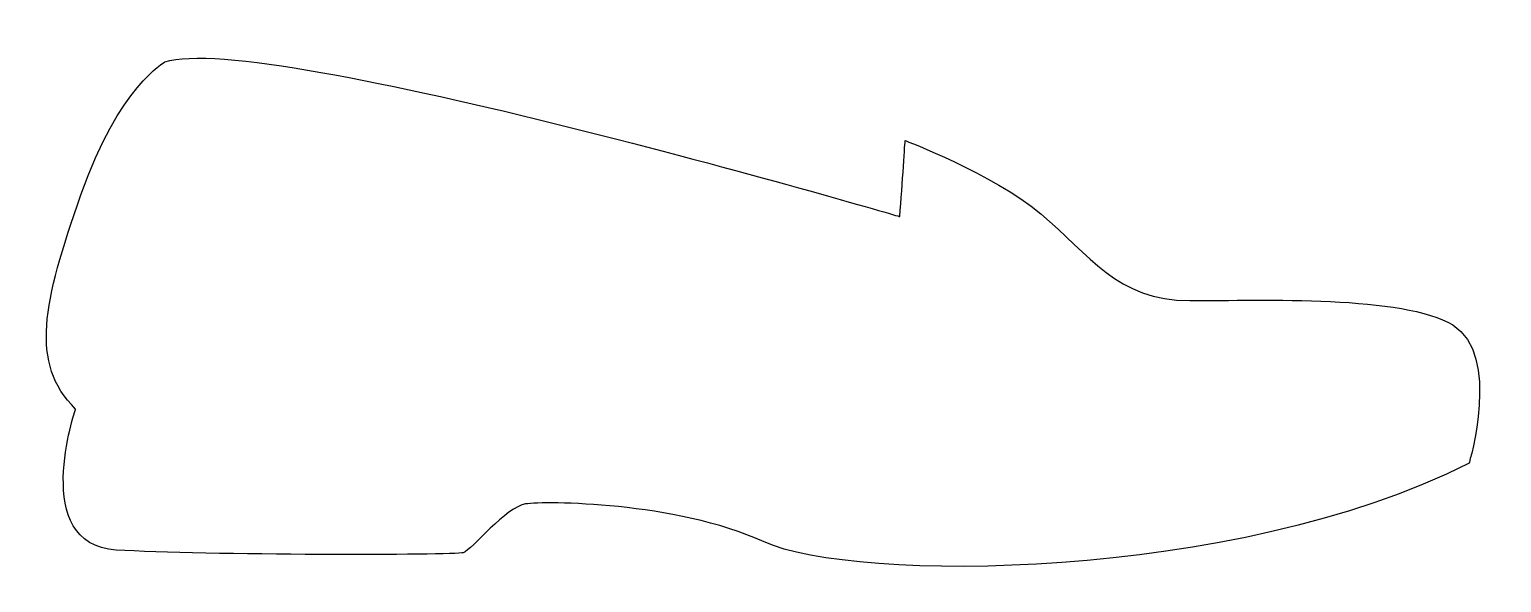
# Model space of a CAD drawing. Header units: centimetres. Extents: x -10.4 to 10.5, y -3.8 to 4.
import ezdxf

# ---------------------------------------------------------------- set-up
doc = ezdxf.new("R2010")
doc.units = ezdxf.units.CM
doc.header["$MEASUREMENT"] = 0
doc.layers.add('Camada 1', color=7, linetype='Continuous')

msp = doc.modelspace()

# ---------------------------------------------------------------- linework, layer by layer
at = {"layer": 'Camada 1'}
msp.add_open_spline([(-9.72792, -1.36914), (-9.72792, -1.36914), (-10.38007, -3.28724), (-9.15248, -3.36407), (-9.15248, -3.36407), (-7.92476, -3.44077), (-4.35715, -3.44077), (-4.24195, -3.40241), (-4.24195, -3.40241), (-4.12688, -3.36407), (-3.62814, -2.75026), (-3.35967, -2.7119), (-3.35967, -2.7119), (-3.09106, -2.67343), (-1.24967, -2.67343), (0.01631, -3.249), (0.01631, -3.249), (1.28239, -3.82444), (6.65317, -3.82444), (9.99078, -2.13645), (9.99078, -2.13645), (9.99078, -2.13645), (10.45116, -0.60187), (9.76065, -0.17986), (9.76065, -0.17986), (9.07014, 0.24215), (7.07521, 0.16534), (6.03939, 0.16534), (6.03939, 0.16534), (5.00365, 0.16534), (4.62001, 0.81762), (3.9295, 1.39293), (3.9295, 1.39293), (3.23886, 1.96837), (2.01127, 2.42875), (2.01127, 2.42875), (2.01127, 2.42875), (2.01127, 2.42875), (1.97291, 1.81494), (1.93457, 1.35457), (1.93457, 1.35457), (1.93457, 1.35457), (-7.08079, 4.00167), (-8.46194, 3.54127), (-8.46194, 3.54127), (-8.46194, 3.54127), (-9.11409, 3.19596), (-9.65119, 1.66151), (-9.65119, 1.66151), (-10.1883, 0.12695), (-10.38007, -0.71697), (-9.72792, -1.36914)], degree=3, knots=[0, 0, 0, 0, 0.07142857, 0.07142857, 0.07142857, 0.07142857, 0.14285714, 0.14285714, 0.14285714, 0.14285714, 0.21428571, 0.21428571, 0.21428571, 0.21428571, 0.28571429, 0.28571429, 0.28571429, 0.28571429, 0.35714286, 0.35714286, 0.35714286, 0.35714286, 0.42857143, 0.42857143, 0.42857143, 0.42857143, 0.5, 0.5, 0.5, 0.5, 0.57142857, 0.57142857, 0.57142857, 0.57142857, 0.64285714, 0.64285714, 0.64285714, 0.64285714, 0.71428571, 0.71428571, 0.71428571, 0.71428571, 0.78571429, 0.78571429, 0.78571429, 0.78571429, 0.85714286, 0.85714286, 0.85714286, 0.85714286, 1, 1, 1, 1], dxfattribs=at)

doc.saveas('drawing.dxf')
